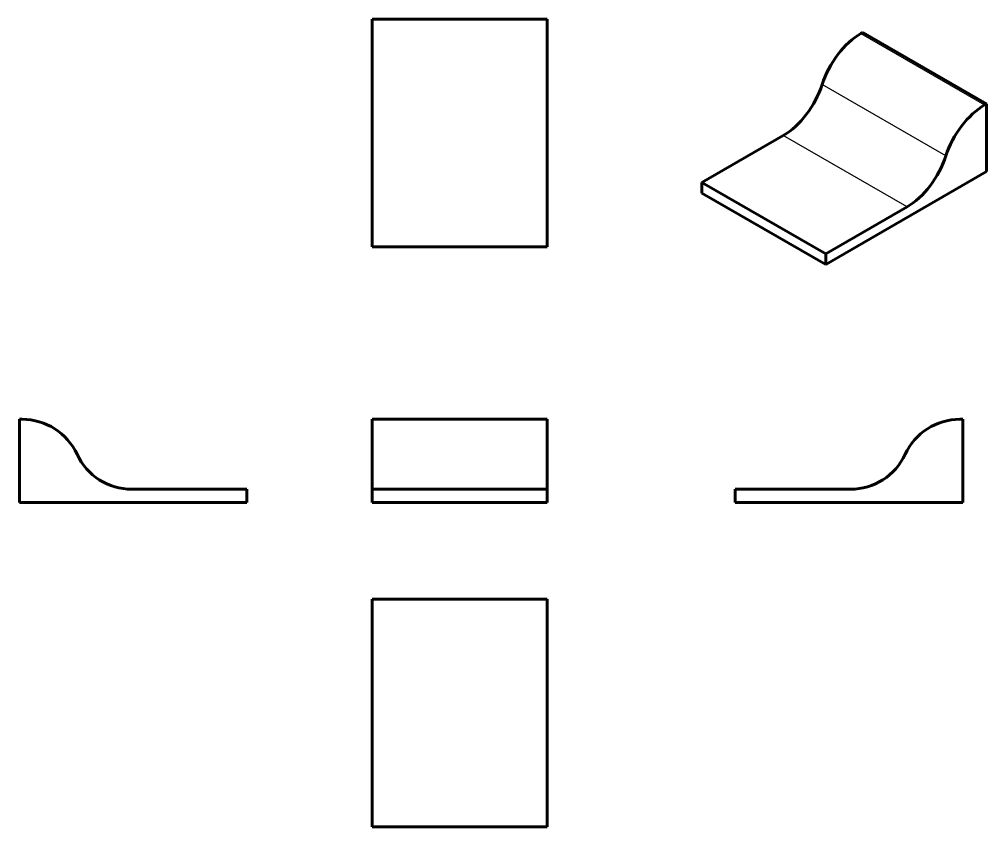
# Model space of a CAD drawing. Header units: millimetres. Extents: x -155 to 398, y -254 to 208.
import ezdxf

# ---------------------------------------------------------------- set-up
doc = ezdxf.new("R2010")
doc.units = ezdxf.units.MM
doc.layers.add('Default', color=7, linetype='Continuous')
doc.layers.add('PARTA', color=7, linetype='Continuous')

# ---------------------------------------------------------------- blocks, each defined once
blk = doc.blocks.new('SE')
at = {"layer": 'PARTA', "color": 7, "linetype": 'Continuous', "lineweight": 60}
for p, q in [((46.86, -20.93), (146.86, -20.93)), ((46.86, -40.93), (46.86, -20.93)), ((146.86, -20.93), (146.86, -40.93)), ((46.86, -60.93), (46.86, -40.93)), ((146.86, -40.93), (146.86, -60.93)), ((46.86, -60.93), (146.86, -60.93)), ((46.86, -60.93), (46.86, -68.43)), ((146.86, -60.93), (146.86, -68.43)), ((46.86, -68.43), (146.86, -68.43))]:
    blk.add_line(p, q, dxfattribs=at)
blk = doc.blocks.new('SE1')
at = {"layer": 'PARTA', "color": 7, "linetype": 'Continuous', "lineweight": 60}
for p, q in [((146.86, 207.67), (46.86, 207.67)), ((46.86, 207.67), (46.86, 206.03)), ((46.86, 174.72), (46.86, 206.03)), ((146.86, 206.03), (146.86, 207.67)), ((146.86, 206.03), (146.86, 174.72)), ((46.86, 143.42), (46.86, 174.72)), ((146.86, 174.72), (146.86, 143.42)), ((46.86, 143.42), (46.86, 77.67)), ((146.86, 77.67), (146.86, 143.42)), ((46.86, 77.67), (146.86, 77.67))]:
    blk.add_line(p, q, dxfattribs=at)
blk = doc.blocks.new('SE2')
at = {"layer": 'PARTA', "color": 7, "linetype": 'Continuous', "lineweight": 60}
for p, q in [((-154.58, -68.43), (-154.58, -20.93)), ((-154.58, -20.93), (-152.94, -20.93)), ((-90.33, -60.93), (-24.58, -60.93)), ((-24.58, -60.93), (-24.58, -68.43)), ((-154.58, -68.43), (-24.58, -68.43))]:
    blk.add_line(p, q, dxfattribs=at)
for centre, start, end in [((-152.94, -55.43), 24.8529, 90), ((-90.33, -26.43), 204.8529, 270)]:
    blk.add_arc(centre, 34.5, start, end, dxfattribs=at)
blk = doc.blocks.new('SE3')
at = {"layer": 'PARTA', "color": 7, "linetype": 'Continuous', "lineweight": 60}
for p, q in [((382.69, -20.93), (384.33, -20.93)), ((384.33, -20.93), (384.33, -68.43)), ((254.33, -60.93), (320.08, -60.93)), ((254.33, -60.93), (254.33, -68.43)), ((254.33, -68.43), (384.33, -68.43))]:
    blk.add_line(p, q, dxfattribs=at)
for centre, start, end in [((382.69, -55.43), 90, 155.1471), ((320.08, -26.43), 270, 335.1471)]:
    blk.add_arc(centre, 34.5, start, end, dxfattribs=at)
blk = doc.blocks.new('SE4')
at = {"layer": 'PARTA', "color": 7, "linetype": 'Continuous', "lineweight": 60}
for p, q in [((327.24, 200.2), (326.08, 199.54)), ((397.95, 159.38), (327.24, 200.2)), ((396.79, 158.71), (397.95, 159.38)), ((397.95, 159.38), (397.95, 120.6)), ((281.8, 141.31), (235.31, 114.47)), ((306.02, 67.52), (397.95, 120.6)), ((235.31, 114.47), (306.02, 73.65)), ((235.31, 114.47), (235.31, 108.35)), ((235.31, 108.35), (306.02, 67.52)), ((306.02, 73.65), (352.51, 100.49)), ((306.02, 73.65), (306.02, 67.52))]:
    blk.add_line(p, q, dxfattribs=at)
at = {"layer": 'PARTA', "color": 7, "linetype": 'Continuous', "lineweight": 30}
for p, q in [((326.08, 199.54), (396.79, 158.71)), ((374.65, 129.6), (303.94, 170.42)), ((352.51, 100.49), (281.8, 141.31))]:
    blk.add_line(p, q, dxfattribs=at)
at = {"layer": 'PARTA', "color": 7, "linetype": 'Continuous', "lineweight": 60}
for centre, major_axis, start_param, end_param in [((326.08, 171.37), (-17.25, -29.88), 3.926991, 5.064022), ((281.8, 169.48), (-17.25, -29.88), 0.785398, 1.92243), ((396.79, 130.54), (17.25, 29.88), 0.785398, 1.92243), ((352.51, 128.66), (17.25, 29.88), 3.926991, 5.064022)]:
    blk.add_ellipse(centre, major_axis=major_axis, ratio=0.57735, start_param=start_param, end_param=end_param, dxfattribs=at)
blk = doc.blocks.new('SE5')
at = {"layer": 'PARTA', "color": 7, "linetype": 'Continuous', "lineweight": 60}
for p, q in [((46.86, -123.79), (146.86, -123.79)), ((46.86, -253.79), (46.86, -123.79)), ((146.86, -123.79), (146.86, -253.79)), ((146.86, -253.79), (46.86, -253.79))]:
    blk.add_line(p, q, dxfattribs=at)

msp = doc.modelspace()

# ---------------------------------------------------------------- block references
at = {"layer": 'Default'}
for name in ['SE1', 'SE4', 'SE2', 'SE', 'SE3', 'SE5']:
    msp.add_blockref(name, (0, 0), dxfattribs=at)

doc.saveas('drawing.dxf')
